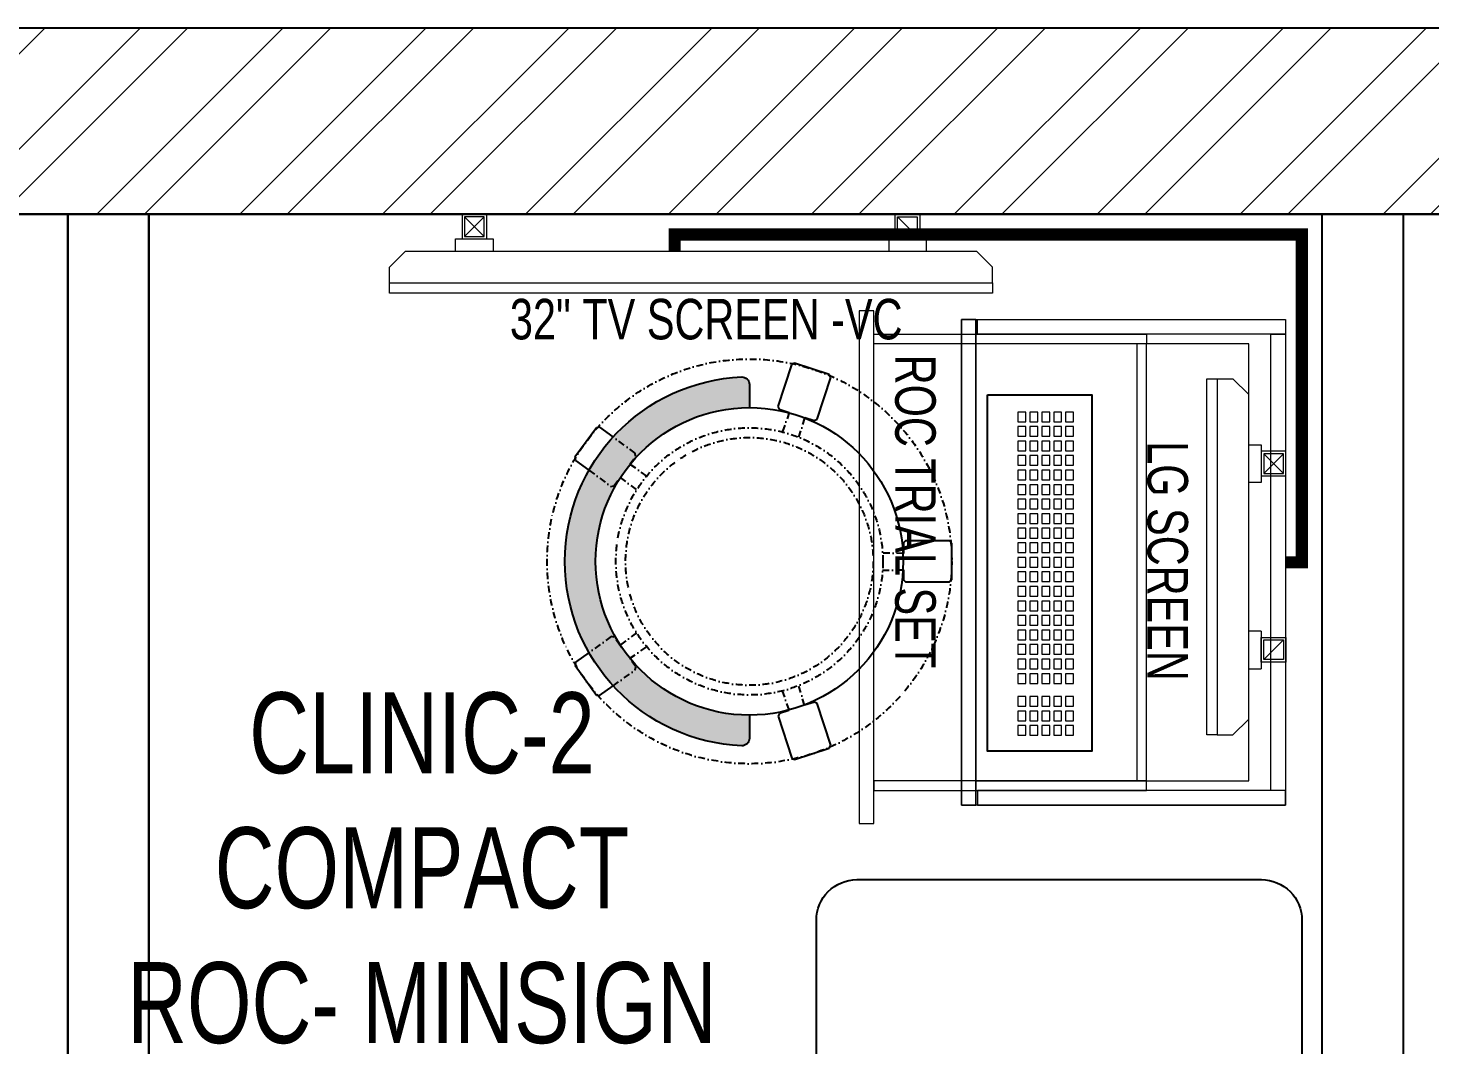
# Model space of a CAD drawing. Header units: feet. Extents: x 9123298 to 9130558, y -5938013 to -5926771.
# Drawn here: x 9127229 to 9128962, y -5928028 to -5926771 of the extents above; entities that cross this region are included whole.
import ezdxf

# ---------------------------------------------------------------- set-up
doc = ezdxf.new("R2010")
doc.units = ezdxf.units.FT
doc.header["$LTSCALE"] = 33
doc.header["$MEASUREMENT"] = 0
for name, pattern in [('ACAD_ISO03W100', [30, 12, -18]), ('DASHDOT2', [0.5, 0.25, -0.125, 0, -0.125]), ('HIDDEN', [9.524999999999995, 6.349999999999997, -3.174999999999998])]:
    doc.linetypes.add(name, pattern=pattern)
doc.layers.add('A-WALL', color=1, linetype='Continuous')
doc.layers.add('PDF_Geometry', color=7, linetype='Continuous')
for name, color, linetype, lineweight in [('Floor-Unit', 1, 'Continuous', 13), ('HATCH', 9, 'Continuous', 9), ('LENS-DIM', 252, 'Continuous', 5), ('LENS-FURNITURE', 13, 'Continuous', 9), ('LENS-PARTITION', 21, 'Continuous', 25), ('LENS-TEXT', 31, 'Continuous', 5), ('LENS_PARTITION', 21, 'Continuous', 25), ('LK-EQPMT', 3, 'Continuous', 18), ('LN-ELEVATION-1', 81, 'Continuous', 25), ('LN-ELEVATION-2', 103, 'Continuous', 20), ('LN-HATCH', 251, 'Continuous', 0), ('TV', 92, 'Continuous', 18)]:
    doc.layers.add(name, color=color, linetype=linetype, lineweight=lineweight)
doc.styles.add('LK TXT', font='GILC____.TTF', dxfattribs={"height": 100})
doc.styles.get("Standard").update_dxf_attribs({"font": 'GILC____.TTF'})

# ---------------------------------------------------------------- blocks, each defined once
blk = doc.blocks.new('A$Cf1aa3ac2')
at = {"layer": 'LN-HATCH'}
h = blk.add_hatch(dxfattribs=at)
h.set_pattern_fill('ANSI32', color=256, scale=333, angle=180)
h.set_pattern_definition([(225, (-6966311.213605901, 5286430.090789736), (88.29995930067012, -88.29995930067015), []), (225, (-6966370.080245335, 5286430.090789736), (88.29995930067012, -88.29995930067015), [])])
h.paths.add_polyline_path([(1751.779524275101, -1765.048201794736), (1221.779524275102, -1765.048201794736), (1221.779524275102, -2045.048201794736), (1751.779524275101, -2045.048201794736)])
h.paths.add_polyline_path([(-4398.220475724898, -1775.048201794736), (-4808.220475724898, -1775.048201794736), (-4808.220475724898, -2045.048201794736), (-4398.220475724898, -2045.048201794736)])
h.paths.add_polyline_path([(-4888.220475724899, 1674.951798205264), (-5118.220475724898, 1674.951798205264), (-5118.220475724898, -1300.048201794736), (-4888.220475724899, -1300.048201794736)])
h.paths.add_polyline_path([(-4893.220475724898, 7799.951798205263), (-5118.220475724898, 7799.951798205263), (-5118.220475724898, 2674.951798205264), (-4893.220475724898, 2674.951798205264)])
h.paths.add_polyline_path([(2141.779524275102, 1714.951798205264), (1911.779524275102, 1714.951798205264), (1911.779524275102, -1270.048201794736), (2141.779524275102, -1270.048201794736)])
h.paths.add_polyline_path([(2141.779524275102, 7799.951798205263), (1911.779524275102, 7799.951798205263), (1911.779524275102, 2714.951798205264), (2141.779524275102, 2714.951798205264)])
h.paths.add_polyline_path([(1766.779524275102, 8274.951798205262), (-1746.220475724898, 8274.951798205262), (-1746.220475724898, 8044.951798205264), (1766.779524275102, 8044.951798205264)])
h.paths.add_polyline_path([(-2763.220475724899, 8274.951798205262), (-4738.220475724898, 8274.951798205262), (-4738.220475724898, 8044.951798205264), (-2763.220475724899, 8044.951798205264)])
at = {"layer": 'A-WALL'}
for p, q in [((2141.779524275102, 8274.951798205262), (-1746.220475724898, 8274.951798205262)), ((-1746.220475724898, 8044.951798205264), (1766.779524275102, 8044.951798205264)), ((1766.779524275102, 8044.951798205264), (-1746.220475724898, 8044.951798205264))]:
    blk.add_line(p, q, dxfattribs=at)
blk = doc.blocks.new('MOROTISED TABLE-TRIAL SET 950x600')
at = {"layer": 'PDF_Geometry', "lineweight": 25}
blk.add_lwpolyline([(415.5923622683621, 2.18279e-11), (550.0003704861738, 2.18279e-11, 0.4142524001247118), (599.9958994225599, 50.00260162355697), (599.9958994225599, 899.9973678589085, 0.4142518501714829), (550.0003704861738, 950.0000000000218), (50.00260613718999, 950.0000000000218, 0.4142929195148918), (4.605390131e-07, 899.9973678589085), (4.605390131e-07, 50.00260162355697, 0.414163635492108), (50.00260613718999, 2.18279e-11), (415.5923622683621, 2.18279e-11)], format="xyb", dxfattribs=at)
blk = doc.blocks.new('TRIAL SET ROC')
at = {"layer": 'LENS-DIM', "ltscale": 0.5}
for points in [[(-400.3652351796627, -364.3162249757442), (-430.3652351796626, -364.3162249757442)], [(169.6347648203373, -364.3162249757442), (139.6347648203373, -364.3162249757442)]]:
    blk.add_lwpolyline(points, dxfattribs=at)
at = {"layer": 'LENS-FURNITURE'}
blk.add_lwpolyline([(-430.3652351796626, 18), (169.6347648203373, 18), (169.6347648203373, -382.3162249757443), (-430.3652351796626, -382.3162249757443)], close=True, dxfattribs=at)
at = {"layer": 'LENS-FURNITURE', "color": 146}
for points in [[(-412.3652351796627, -153.6065521437457), (-400.3652351796627, -153.6065521437457), (-400.3652351796628, -490.6065521437458), (-412.3652351796627, -490.6065521437458)], [(139.6347648203373, -153.6065521437458), (-400.3652351796627, -153.6065521437457), (-400.3652351796627, -165.6065521437457), (139.6347648203373, -165.6065521437458)], [(151.6347648203373, -153.6065521437458), (139.6347648203373, -153.6065521437458), (139.6347648203372, -490.6065521437458), (151.6347648203373, -490.6065521437458)], [(192.1347648203373, -490.6065521437458), (-440.8652351796627, -490.6065521437458), (-440.8652351796627, -508.6065521437458), (192.1347648203373, -508.6065521437458)]]:
    blk.add_lwpolyline(points, close=True, dxfattribs=at)
at = {"layer": 'LN-ELEVATION-2'}
for points in [[(-430.3652351796626, 18), (-412.3652351796627, 18), (-412.3652351796627, -362.3162249757442), (-430.3652351796626, -362.3162249757442)], [(-412.3652351796627, 18), (151.6347648203373, 18), (151.6347648203373, 0), (-412.3652351796627, 0)], [(169.6347648203373, 18), (151.6347648203373, 18), (151.6347648203373, -362.3162249757442), (169.6347648203373, -362.3162249757442)], [(169.6347648203373, -364.3162249757442), (-430.3652351796626, -364.3162249757442), (-430.3652351796626, -382.3162249757443), (169.6347648203373, -382.3162249757443)], [(169.6347648203373, -382.3162249757443), (-430.3652351796626, -382.3162249757443), (-430.3652351796626, -364.3162249757442), (169.6347648203373, -364.3162249757442)]]:
    blk.add_lwpolyline(points, close=True, dxfattribs=at)
at = {"layer": 'LN-ELEVATION-2', "linetype": 'HIDDEN', "ltscale": 100}
blk.add_lwpolyline([(-400.3652351796627, -364.3162249757442), (139.6347648203373, -364.3162249757442), (139.6347648203373, -27.35909500904381), (-400.3652351796627, -27.35909500904381)], close=True, dxfattribs=at)
at = {"insert": (-386.8645105547048, -414.1468168679739), "char_height": 50, "attachment_point": 1}
blk.add_mtext_dynamic_manual_height_columns('ROC TRIAL SET', width=625.228464345434, gutter_width=500, heights=[0], dxfattribs=at)
blk = doc.blocks.new('*U23')
at = {"layer": 'LK-EQPMT', "ltscale": 12}
blk.add_lwpolyline([(5.986879315214991, 4.914598100478997), (-5.986879315214991, 4.914598100478997), (-5.986879315214991, -4.914598100478997), (5.986879315214991, -4.914598100478997)], close=True, dxfattribs=at)
blk = doc.blocks.new('*U24')
at = {"color": 0, "linetype": 'ByBlock', "lineweight": -2}
for p in [(0, 0), (17.96063794564497, 0), (35.92127589128995, 0), (53.88191383693492, 0), (71.8425517825799, 0), (89.80318972822487, 0), (107.7638276738698, 0), (125.7244656195148, 0), (143.6851035651598, 0), (161.6457415108048, 0), (179.6063794564497, 0), (197.5670174020947, 0), (215.5276553477397, 0), (233.4882932933847, 0), (251.4489312390296, 0), (269.4095691846746, 0), (287.3702071303196, 0), (305.3308450759646, 0), (323.2914830216096, 0), (-9e-16, -14.74379430143699), (17.96063794564497, -14.74379430143699), (35.92127589128995, -14.74379430143699), (53.88191383693492, -14.74379430143699), (71.8425517825799, -14.74379430143699), (89.80318972822487, -14.74379430143699), (107.7638276738698, -14.74379430143699), (125.7244656195148, -14.74379430143699), (143.6851035651598, -14.74379430143699), (161.6457415108048, -14.74379430143699), (179.6063794564497, -14.74379430143699), (197.5670174020947, -14.74379430143699), (215.5276553477397, -14.74379430143699), (233.4882932933847, -14.74379430143699), (251.4489312390296, -14.74379430143699), (269.4095691846746, -14.74379430143699), (287.3702071303196, -14.74379430143699), (305.3308450759646, -14.74379430143699), (323.2914830216096, -14.74379430143699), (-1.8e-15, -29.48758860287398), (17.96063794564497, -29.48758860287398), (35.92127589128995, -29.48758860287398), (53.88191383693492, -29.48758860287398), (71.8425517825799, -29.48758860287398), (89.80318972822487, -29.48758860287398), (107.7638276738698, -29.48758860287398), (125.7244656195148, -29.48758860287398), (143.6851035651598, -29.48758860287398), (161.6457415108048, -29.48758860287398), (179.6063794564497, -29.48758860287398), (197.5670174020947, -29.48758860287398), (215.5276553477397, -29.48758860287398), (233.4882932933847, -29.48758860287398), (251.4489312390296, -29.48758860287398), (269.4095691846746, -29.48758860287398), (287.3702071303196, -29.48758860287398), (305.3308450759646, -29.48758860287398), (323.2914830216096, -29.48758860287398), (-2.7e-15, -44.23138290431096), (17.96063794564497, -44.23138290431096), (35.92127589128995, -44.23138290431096), (53.88191383693492, -44.23138290431096), (71.8425517825799, -44.23138290431096), (89.80318972822487, -44.23138290431096), (107.7638276738698, -44.23138290431096), (125.7244656195148, -44.23138290431096), (143.6851035651598, -44.23138290431096), (161.6457415108048, -44.23138290431096), (179.6063794564497, -44.23138290431096), (197.5670174020947, -44.23138290431096), (215.5276553477397, -44.23138290431096), (233.4882932933847, -44.23138290431096), (251.4489312390296, -44.23138290431096), (269.4095691846746, -44.23138290431096), (287.3702071303196, -44.23138290431096), (305.3308450759646, -44.23138290431096), (323.2914830216096, -44.23138290431096), (-3.6e-15, -58.97517720574795), (17.96063794564497, -58.97517720574795), (35.92127589128994, -58.97517720574795), (53.88191383693492, -58.97517720574795), (71.8425517825799, -58.97517720574795), (89.80318972822487, -58.97517720574795), (107.7638276738698, -58.97517720574795), (125.7244656195148, -58.97517720574795), (143.6851035651598, -58.97517720574795), (161.6457415108048, -58.97517720574795), (179.6063794564497, -58.97517720574795), (197.5670174020947, -58.97517720574795), (215.5276553477397, -58.97517720574795), (233.4882932933847, -58.97517720574795), (251.4489312390296, -58.97517720574795), (269.4095691846746, -58.97517720574795), (287.3702071303196, -58.97517720574795), (305.3308450759646, -58.97517720574795), (323.2914830216096, -58.97517720574795)]:
    blk.add_blockref('*U23', p, dxfattribs=at)
blk = doc.blocks.new('*U21')
at = {"layer": 'LK-EQPMT', "ltscale": 12}
blk.add_lwpolyline([(5.986879315214991, 4.914598100478997), (-5.986879315214991, 4.914598100478997), (-5.986879315214991, -4.914598100478997), (5.986879315214991, -4.914598100478997)], close=True, dxfattribs=at)
blk = doc.blocks.new('*U22')
at = {"color": 0, "linetype": 'ByBlock', "lineweight": -2}
for p in [(0, 0), (17.96063794564497, 0), (35.92127589128995, 0), (-9e-16, -14.74379430143699), (17.96063794564497, -14.74379430143699), (35.92127589128995, -14.74379430143699), (-1.8e-15, -29.48758860287398), (17.96063794564497, -29.48758860287398), (35.92127589128995, -29.48758860287398), (-2.7e-15, -44.23138290431096), (17.96063794564497, -44.23138290431096), (35.92127589128995, -44.23138290431096), (-3.6e-15, -58.97517720574795), (17.96063794564497, -58.97517720574795), (35.92127589128994, -58.97517720574795)]:
    blk.add_blockref('*U21', p, dxfattribs=at)
blk = doc.blocks.new('*U17')
at = {"ltscale": 12}
blk.add_lwpolyline([(8.040144996717572, 2.91038e-11), (8.040144996717572, 129.0940371821052), (448.0401449967176, 129.0940371821052), (448.0401449967176, 2.91038e-11)], close=True, dxfattribs=at)
for name, p in [('*U24', (35.16895717114949, 101.6202952143818)), ('*U22', (386.6121428576974, 101.6202952143818))]:
    blk.add_blockref(name, p)
blk = doc.blocks.new('CLINIC SCREEN')
at = {"layer": 'TV'}
for p, q in [((-103.1090284836336, 42.85441964946222), (-127.4114311772946, 18.55201695591665)), ((-127.4114311772946, 42.85441964946222), (-103.1090284836336, 18.55201695591665)), ((102.7052824410566, 42.85441964946222), (127.007685134602, 18.55201695591665))]:
    blk.add_line(p, q, dxfattribs=at)
at = {"layer": 'TV', "ltscale": 12}
for p, q in [((-220.0000000000082, -19.41163062257681), (-200.5883693773149, 0)), ((200.5883693773149, 0), (-200.5883693773149, 0)), ((-138.5315413423604, 0), (-138.5315413423604, 15.514207008644)), ((-138.5315413423604, 15.514207008644), (-91.98892031613741, 15.514207008644)), ((-91.98892031613741, 15.514207008644), (-91.98892031613741, 0)), ((91.98892031610741, 15.514207008644), (91.98892031610741, 0)), ((91.98892031610741, 15.514207008644), (138.5315413423595, 15.514207008644)), ((138.5315413423595, 0), (138.5315413423595, 15.514207008644)), ((219.9999999999918, -19.41163062257681), (200.5883693773149, 0)), ((-220.0000000000082, -38.82326124538668), (-220.0000000000082, -19.41163062257681)), ((219.9999999999918, -38.82326124538668), (219.9999999999918, -19.41163062257681))]:
    blk.add_line(p, q, dxfattribs=at)
at = {"layer": 'TV'}
for points in [[(-130.4492315140169, 15.51421661919448), (-100.0712281470269, 15.51421661919448), (-100.0712281470269, 45.89221998606814), (-130.4492315140169, 45.89221998606814)], [(-127.4114311772946, 18.55201695591665), (-103.1090284836336, 18.55201695591665), (-103.1090284836336, 42.85441964946222), (-127.4114311772946, 42.85441964946222)], [(130.0454854713243, 15.51421661919448), (99.66748210433435, 15.51421661919448), (99.66748210433435, 45.89221998606814), (130.0454854713243, 45.89221998606814)], [(127.007685134602, 18.55201695591665), (102.7052824410566, 18.55201695591665), (102.7052824410566, 42.85441964946222), (127.007685134602, 42.85441964946222)]]:
    blk.add_lwpolyline(points, close=True, dxfattribs=at)
at = {"layer": 'TV', "ltscale": 12}
blk.add_lwpolyline([(-220.0000000000082, -51.71278328332107), (-220.0000000000082, -38.82326124538668), (219.9999999999918, -38.82326124538668), (219.9999999999918, -51.71278328332107)], close=True, dxfattribs=at)
at = {"layer": 'Floor-Unit', "color": 0, "ltscale": 2, "insert": (5.199680584678389, -100.4085774972336), "char_height": 50, "attachment_point": 5}
blk.add_mtext_dynamic_manual_height_columns('LG SCREEN', width=466.4796511627907, gutter_width=12.5, heights=[0], dxfattribs=at)
blk = doc.blocks.new('32INCH VC FOR CLINIC')
at = {"layer": 'LK-EQPMT'}
for p, q in [((116.8909715171903, 152.5672029328125), (92.58856882341206, 128.264800239267)), ((92.58856882341206, 152.5672029328125), (116.8909715171903, 128.264800239267)), ((627.7052824404091, 152.5672029328125), (652.0076851341872, 128.264800239267))]:
    blk.add_line(p, q, dxfattribs=at)
at = {"layer": 'LK-EQPMT', "ltscale": 12}
for p, q in [((81.46845865808427, 109.7127832833503), (81.46845865808427, 125.2269902919943)), ((81.46845865808427, 125.2269902919943), (128.0110796838999, 125.2269902919943)), ((128.0110796838999, 125.2269902919943), (128.0110796838999, 109.7127832833503)), ((616.9889203161001, 125.2269902919943), (616.9889203161001, 109.7127832833503)), ((616.9889203161001, 125.2269902919943), (663.5315413419156, 125.2269902919943)), ((663.5315413419156, 109.7127832833503), (663.5315413419156, 125.2269902919943)), ((0, 90.30115266077335), (19.41163062304258, 109.7127832833503)), ((725.5883693769574, 109.7127832833503), (19.41163062304258, 109.7127832833503)), ((745, 90.30115266077335), (725.5883693769574, 109.7127832833503)), ((0, 70.88952203796362), (0, 90.30115266077335)), ((745, 70.88952203796362), (745, 90.30115266077335))]:
    blk.add_line(p, q, dxfattribs=at)
at = {"layer": 'LK-EQPMT'}
for points in [[(89.55076848529278, 125.2269999025447), (119.9287718534469, 125.2269999025447), (119.9287718534469, 155.6050032694184), (89.55076848529278, 155.6050032694184)], [(92.58856882341206, 128.264800239267), (116.8909715171903, 128.264800239267), (116.8909715171903, 152.5672029328125), (92.58856882341206, 152.5672029328125)], [(655.0454854704439, 125.2269999025447), (624.6674821041522, 125.2269999025447), (624.6674821041522, 155.6050032694184), (655.0454854704439, 155.6050032694184)], [(652.0076851341872, 128.264800239267), (627.7052824404091, 128.264800239267), (627.7052824404091, 152.5672029328125), (652.0076851341872, 152.5672029328125)]]:
    blk.add_lwpolyline(points, close=True, dxfattribs=at)
at = {"layer": 'LK-EQPMT', "ltscale": 12}
blk.add_lwpolyline([(0, 58.0000000000291), (0, 70.88952203796362), (745, 70.88952203796362), (745, 58.0000000000291)], close=True, dxfattribs=at)
at = {"layer": 'LENS-TEXT', "color": 0, "ltscale": 2, "insert": (391.1996805854142, 25.6359011628374), "char_height": 50, "attachment_point": 5}
blk.add_mtext_dynamic_manual_height_columns('32" TV SCREEN -VC', width=466.4796511627907, gutter_width=12.5, heights=[0], dxfattribs=at)
blk = doc.blocks.new('DR STOOL')
at = {"layer": 'HATCH'}
h = blk.add_hatch(dxfattribs=at)
h.set_pattern_fill('ANSI36', color=250, angle=-90.00000000000001)
h.set_pattern_definition([(315, (-227.8099174643867, 917.3997257252777), (6.173926083235043, -1.683798022700468), [7.9375, -1.587499999999999, 0, -1.587499999999999])])
edge = h.paths.add_edge_path()
edge.add_line((-190.0000000041909, 4.511094e-10), (-218.6899174675346, 4.511094e-10))
edge.add_arc((-218.6899174670689, 9.120000000388245), 9.119999999940092, 177.6119845363388, 269.9999999996136, ccw=False)
edge.add_arc((-1.8626451e-09, 3.565219e-10), 228.000000002257, 2.3880154632688004, 177.6119845367313, ccw=False)
edge.add_arc((218.6899174633436, 9.120000000497384), 9.120000000051716, -90.00000000034493, 2.3880154629299, ccw=False)
edge.add_line((218.6899174633436, 4.511094e-10), (190, 4.511094e-10))
edge.add_arc((-1.8626451e-09, 4.511094e-10), 190.000000001979, -1.27e-14, 180)
at = {"layer": 'LN-ELEVATION-1', "color": 1, "ltscale": 100}
for p, q in [((-128.6221585394814, 215.4841044476634), (-165.2704676063731, 189.0243927398114)), ((-124.7228340068832, 214.8545704018979), (-128.6221585394814, 215.4841044476634)), ((-112.6981821293011, 198.1996966340157), (-124.7228340068832, 214.8545704018979)), ((124.7553772013634, 214.9803744515593), (112.5488144652918, 198.2845540212292)), ((128.7014972954057, 215.5933048763618), (124.7553772013634, 214.9803744515593)), ((128.7014972954057, 215.5933048763618), (124.7553772013634, 214.9803744515593)), ((165.1911288509145, 188.915192311113), (128.7014972954057, 215.5933048763618)), ((165.1911288509145, 188.915192311113), (128.7014972954057, 215.5933048763618)), ((-165.2704676063731, 189.0243927398114), (-165.9069543029182, 185.0820035930228)), ((-165.9069543029182, 185.0820035930228), (-153.8003208162263, 168.3135803133482)), ((153.6734594982117, 168.4294150282658), (165.7973639420234, 185.0121775862135)), ((165.7973639420234, 185.0121775862135), (165.1911288509145, 188.915192311113)), ((165.7973639420234, 185.0121775862135), (165.1911288509145, 188.915192311113)), ((-191.2928382232785, -35.45407700946089), (-242.9550312487409, -52.24013893969095)), ((-187.9259491492994, -37.1695928365807), (-191.2928382232785, -35.45407700946089)), ((-184.1424400564283, -48.81403796559607), (-187.9259491492994, -37.1695928365807)), ((188.0651108901948, -36.96233201187715), (184.0504167033359, -49.19388854173303)), ((191.3981811110861, -35.27656588272658), (188.0651108901948, -36.96233201187715)), ((243.0100176925771, -52.21682526778022), (191.3981811110861, -35.27656588272658)), ((-242.9550312487409, -52.24013893969095), (-244.7482102331705, -55.75945052818861)), ((-244.7482102331705, -55.75945052818861), (-230.7800458371639, -98.74904560100549)), ((-173.8639617776498, -80.4479453730819), (-177.8421125086024, -68.2044548037811)), ((177.6922140880488, -68.56540505095472), (173.8739495249465, -80.1985000452405)), ((230.715890809428, -98.7280946081737), (244.8123673382215, -55.78040257930116)), ((244.8123673382215, -55.78040257930116), (243.0100176925771, -52.21682526778022)), ((-227.2218665438704, -100.5620286722478), (-175.5596735184081, -83.7759667420105)), ((-175.5596735184081, -83.7759667420105), (-173.8639617776498, -80.4479453730819)), ((173.8739495249465, -80.1985000452405), (175.5794035866856, -83.5704969359358)), ((175.5794035866856, -83.5704969359358), (227.1912401677109, -100.5107563209894)), ((-230.7800458371639, -98.74904560100549), (-227.2218665438704, -100.5620286722478)), ((227.1912401677109, -100.5107563209894), (230.715890809428, -98.7280946081737)), ((-22.72193054761737, -190.2142363802995), (-25.39390889601782, -192.886214728569)), ((-10.47823652112856, -190.2142363802995), (-22.72193054761737, -190.2142363802995)), ((22.78362171910703, -190.2142363802995), (9.910054048988968, -190.2142363802995)), ((25.42475448176265, -192.8553691428751), (22.78362171910703, -190.2142363802995)), ((-25.39390889601782, -192.886214728569), (-25.39390889601782, -247.2070584567482)), ((25.42475448176265, -247.1762128710543), (25.42475448176265, -192.8553691428751)), ((-25.39390889601782, -247.2070584567482), (-22.60096735274419, -250)), ((-22.60096735274419, -250), (22.60096735274419, -250)), ((22.60096735274419, -250), (25.42475448176265, -247.1762128710543))]:
    blk.add_line(p, q, dxfattribs=at)
at = {"layer": 'LN-ELEVATION-1', "linetype": 'DASHDOT2'}
for p, q in [((-92.92521573789418, 170.8129362839827), (-112.6981821293011, 198.1996966340157)), ((112.5488144652918, 198.2845540212292), (92.69529851106927, 171.1294289919315)), ((-153.8003208162263, 168.3135803133482), (-134.1093360339291, 141.0403694751003)), ((-103.4542870586738, 159.9154408004979), (-93.52748446213081, 167.0824927485227)), ((-88.15393704269081, 139.4771787207864), (-103.4542870586738, 159.9154408004979)), ((-93.52748446213081, 167.0824927485227), (-92.92521573789418, 170.8129362839827)), ((103.6608748426661, 159.8406005539291), (88.19885099539533, 139.4487815762331)), ((92.69529851106927, 171.1294289919315), (93.26858203159645, 167.4385604566923)), ((93.26858203159645, 167.4385604566923), (103.6608748426661, 159.8406005539291)), ((133.7372852512635, 141.1612321265929), (153.6734594982117, 168.4294150282658)), ((-134.1093360339291, 141.0403694751003), (-130.4219571123831, 140.4450534014686)), ((-130.4219571123831, 140.4450534014686), (-119.9844727469608, 147.9808124662595)), ((-119.9844727469608, 147.9808124662595), (-105.3687285655178, 126.9741353208374)), ((105.4096150295809, 126.94019481352), (120.1194891873747, 147.8074627162714)), ((120.1194891873747, 147.8074627162714), (130.0033113472163, 140.5812532722048)), ((130.0033113472163, 140.5812532722048), (133.7372852512635, 141.1612321265929)), ((-159.954806596972, -40.49024384317454), (-184.1424400564283, -48.81403796559607)), ((184.0504167033359, -49.19388854173303), (159.8786162491887, -40.79004861696012)), ((-177.8421125086024, -68.2044548037811), (-153.4148110738024, -60.73628028803068)), ((153.3006618716754, -61.02382378749462), (177.6922140880488, -68.56540505095472)), ((-10.92024635523557, -164.6382343793375), (-10.47823652112856, -190.2142363802995)), ((9.910054048988968, -190.2142363802995), (10.35584833659231, -164.674698740353))]:
    blk.add_line(p, q, dxfattribs=at)
at = {"layer": 'LN-ELEVATION-1', "color": 1, "ltscale": 100}
blk.add_lwpolyline([(-190.0000000023283, 0), (-218.6899174656719, 0, -0.4264743413925903), (-227.8019973598421, 9.5, -0.959166304662544), (227.8019973593764, 9.5, -0.4264743413925903), (218.6899174647406, 0), (190.0000000013969, 0)], format="xyb", dxfattribs=at)
at = {"layer": 'LN-ELEVATION-1', "linetype": 'DASHDOT2'}
for radius in [250, 165, 153]:
    blk.add_circle((0, 0), radius, dxfattribs=at)
at = {"layer": 'LN-ELEVATION-1', "color": 1, "ltscale": 100}
blk.add_circle((0, 0), 190, dxfattribs=at)

msp = doc.modelspace()

# ---------------------------------------------------------------- linework, layer by layer
at = {"color": 13, "linetype": 'ACAD_ISO03W100', "ltscale": 0.01, "const_width": 15}
msp.add_lwpolyline([(9128782.97042191, -5927431.31459146), (9128803.329516932, -5927431.31459146), (9128803.329516925, -5927026.258532064), (9128028.329516929, -5927026.258532064), (9128028.329516929, -5927047.150752041)], dxfattribs=at)
at = {"layer": 'LENS-PARTITION'}
for points in [[(9127278.329516927, -5928901.258532063), (9127378.329516925, -5928901.258532063), (9127378.329516925, -5927001.258532064), (9127278.329516927, -5927001.258532064)], [(9127378.329516925, -5928901.258532063), (9127278.329516927, -5928901.258532063), (9127278.329516927, -5927001.258532064), (9127378.329516925, -5927001.258532064)], [(9128928.329516925, -5928801.258532064), (9128828.329516927, -5928801.258532064), (9128828.329516927, -5927001.258532064), (9128928.329516925, -5927001.258532064)]]:
    msp.add_lwpolyline(points, close=True, dxfattribs=at)

# ---------------------------------------------------------------- block references
msp.add_blockref('32INCH VC FOR CLINIC', (9127676.066630311, -5927156.863535325))
at = {"rotation": 270}
for name, p in [('TRIAL SET ROC', (9128764.97042191, -5927561.679826641)), ('*U17', (9128414.69735229, -5927216.460262469))]:
    msp.add_blockref(name, p, dxfattribs=at)
at = {"layer": 'LENS-DIM', "color": 2}
msp.add_blockref('A$Cf1aa3ac2', (9128416.54999265, -5935046.210330269), dxfattribs=at)
at = {"layer": 'LENS-FURNITURE', "rotation": 90.00000000000003}
msp.add_blockref('DR STOOL', (9128120.656816289, -5927430.170183347), dxfattribs=at)
at = {"layer": 'LENS-FURNITURE', "xscale": -1}
msp.add_blockref('MOROTISED TABLE-TRIAL SET 950x600', (9128803.470648691, -5928773.316580948), dxfattribs=at)
at = {"layer": 'LENS_PARTITION', "rotation": 270}
msp.add_blockref('CLINIC SCREEN', (9128737.611326901, -5927424.511859261), dxfattribs=at)

# ---------------------------------------------------------------- texts
at = {"layer": 'LENS-TEXT', "color": 0, "linetype": 'Continuous', "ltscale": 3, "insert": (9127716.081112102, -5927809.340965217), "char_height": 100, "attachment_point": 5, "style": 'LK TXT'}
msp.add_mtext_dynamic_manual_height_columns('CLINIC-2 COMPACT ROC- MINSIGN', width=730.5073781448633, gutter_width=0.9999999999999992, heights=[0], dxfattribs=at)

doc.saveas('drawing.dxf')
